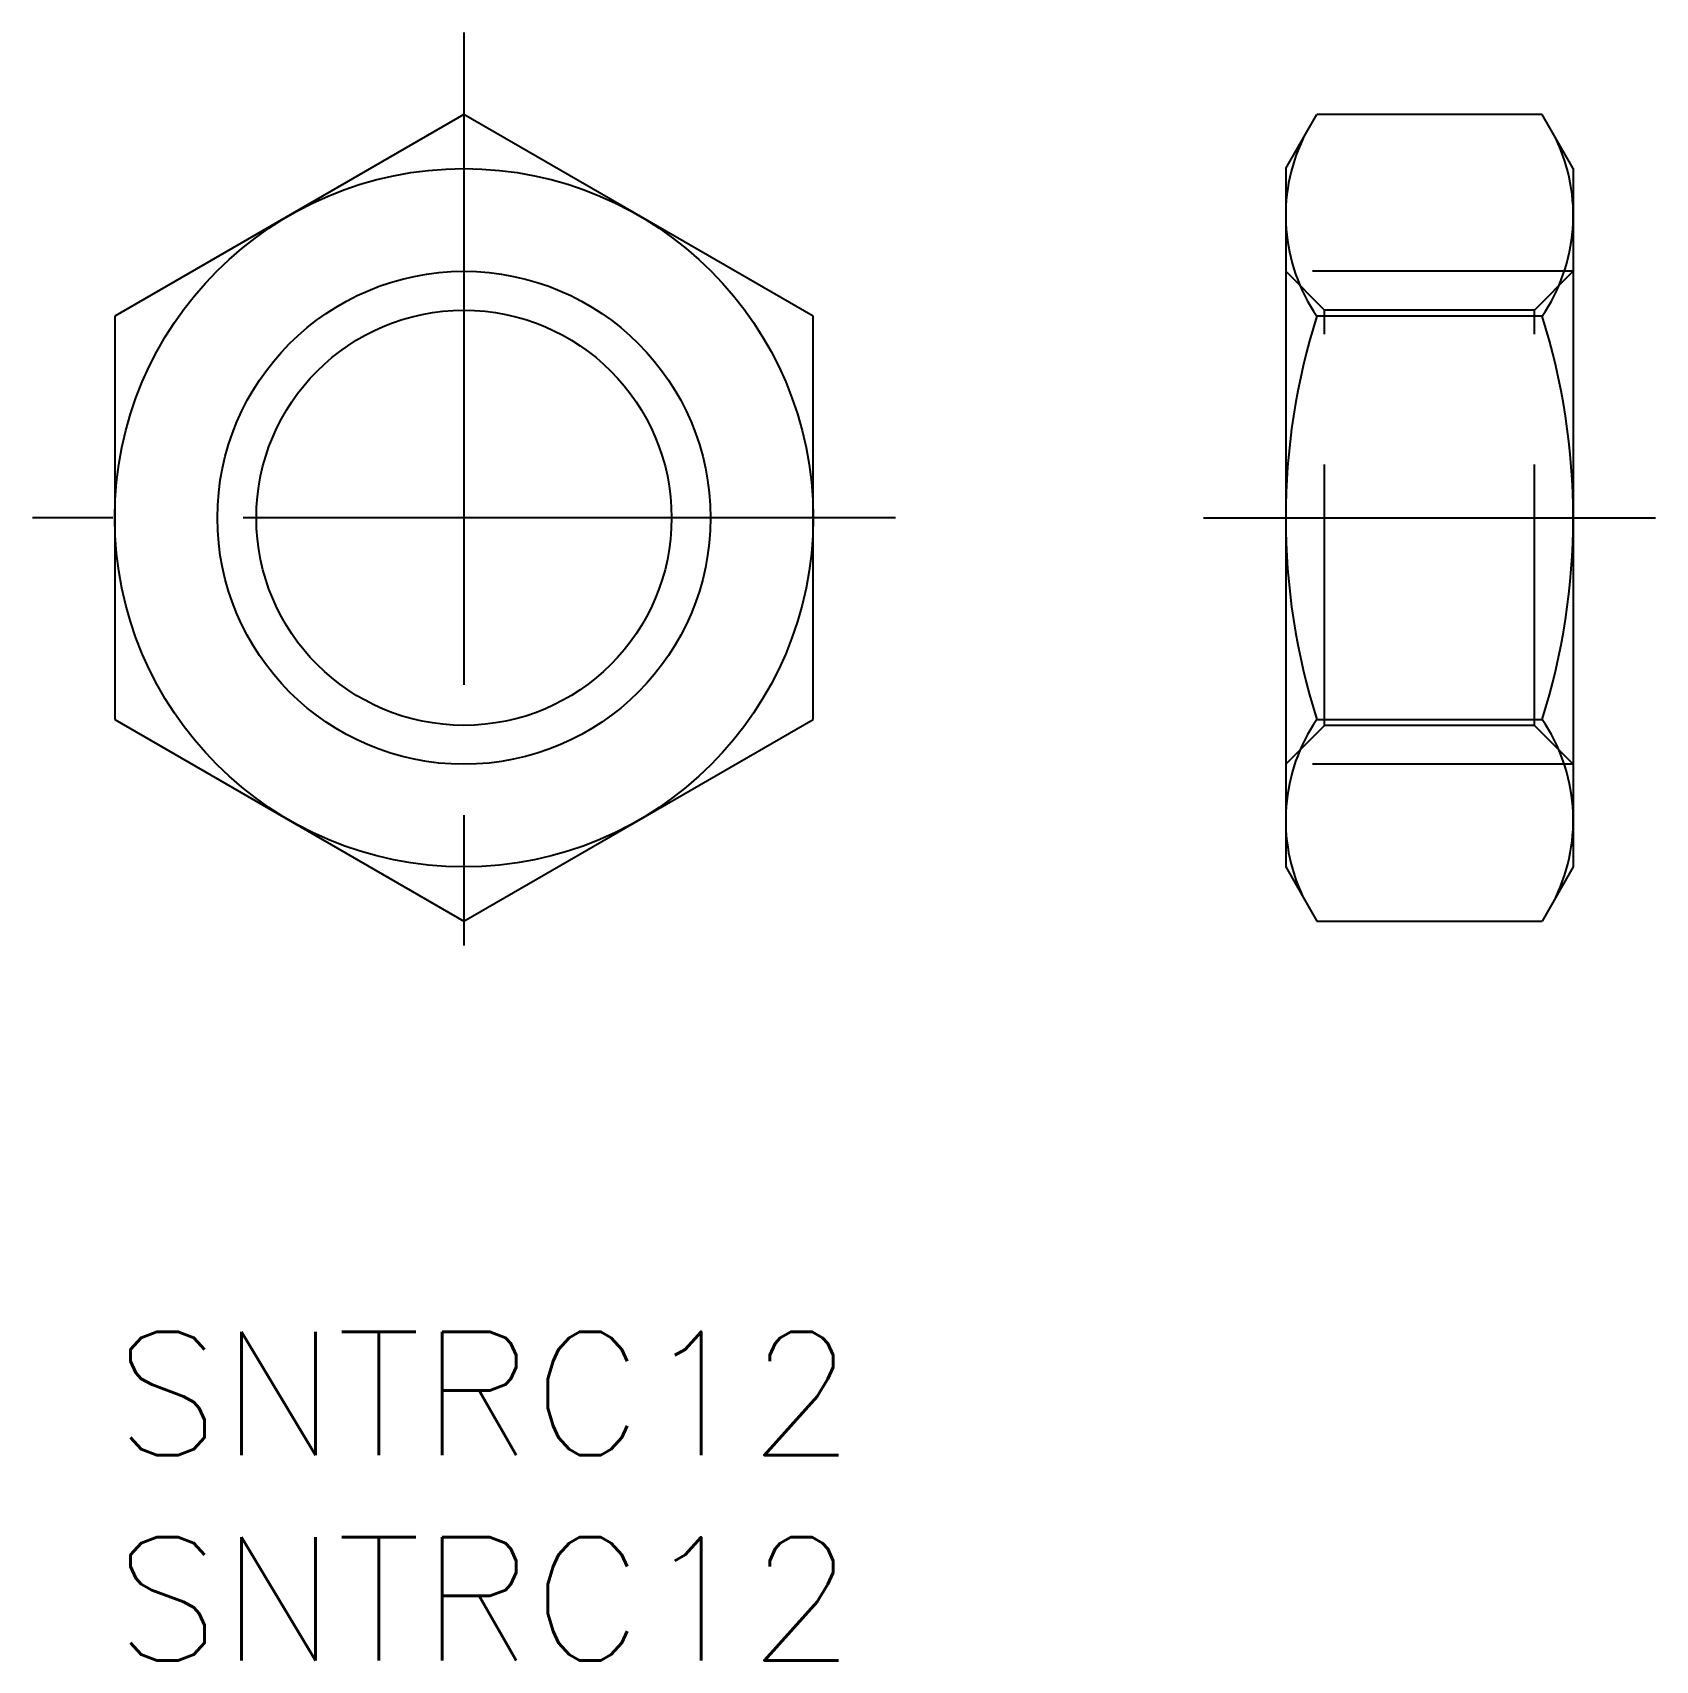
# Model space of a CAD drawing. Extents: x -2 to 37.5, y -8 to 31.6.
import ezdxf

# ---------------------------------------------------------------- set-up
doc = ezdxf.new("R2010")
doc.units = 0
doc.header["$LTSCALE"] = 0.5
doc.linetypes.add('CENTER', pattern=[50.8, 31.75, -6.35, 6.35, -6.35])
doc.linetypes.add('DASHED', pattern=[19.05, 12.7, -6.35])
for name, color, linetype in [('MSM_CENTER', 1, 'CENTER'), ('MSM_CONTINUOUS', 7, 'CONTINUOUS'), ('MSM_DASHED', 4, 'DASHED'), ('MSM_NARROW', 5, 'CONTINUOUS'), ('MSM_PART_NUMBER', 7, 'CONTINUOUS')]:
    doc.layers.add(name, color=color, linetype=linetype)
doc.styles.get("Standard").update_dxf_attribs({"font": 'txt.shx', "height": 3, "bigfont": 'bigfont.shx'})

# ---------------------------------------------------------------- blocks, each defined once
blk = doc.blocks.new('*U3')
at = {"layer": 'MSM_PART_NUMBER'}
blk.add_text('SNTRC12', height=3, dxfattribs=at).set_placement((0, -3))
blk = doc.blocks.new('*U4')
at = {"layer": 'MSM_PART_NUMBER'}
blk.add_text('SNTRC12', height=3, dxfattribs=at).set_placement((0, -8))

msp = doc.modelspace()

# ---------------------------------------------------------------- linework, layer by layer
at = {"layer": 'MSM_CENTER'}
for p, q in [((8.5, 31.627), (8.5, 8.002)), ((19, 19.815), (-2, 19.815)), ((26.5, 19.815), (37.5, 19.815))]:
    msp.add_line(p, q, dxfattribs=at)
at = {"layer": 'MSM_CONTINUOUS'}
for p, q in [((8.5, 29.63), (0, 24.722)), ((17, 24.722), (8.5, 29.63)), ((28.5, 28.315), (29.259, 29.63)), ((34.741, 29.63), (29.259, 29.63)), ((35.5, 28.315), (34.741, 29.63)), ((28.5, 28.315), (28.5, 11.315)), ((35.5, 28.315), (35.5, 11.315)), ((0, 24.722), (0, 14.907)), ((17, 14.907), (17, 24.722)), ((34.741, 24.722), (29.259, 24.722)), ((0, 14.907), (8.5, 10)), ((8.5, 10), (17, 14.907)), ((29.259, 14.907), (34.741, 14.907)), ((28.5, 11.315), (29.259, 10)), ((35.5, 11.315), (34.741, 10)), ((29.259, 10), (34.741, 10))]:
    msp.add_line(p, q, dxfattribs=at)
for radius in [8.5, 5.053]:
    msp.add_circle((8.5, 19.815), radius, dxfattribs=at)
for centre, radius, start, end in [((32.845, 27.176), 4.345, 154.3842, 214.3842), ((31.155, 27.176), 4.345, 325.6158, 25.6158), ((44.741, 19.815), 16.241, 162.412, 197.588), ((19.259, 19.815), 16.241, 342.412, 17.588), ((32.845, 12.454), 4.345, 145.6158, 205.6158), ((31.155, 12.454), 4.345, 334.3842, 34.3842)]:
    msp.add_arc(centre, radius, start, end, dxfattribs=at)
at = {"layer": 'MSM_DASHED'}
for p, q in [((28.5, 25.815), (29.447, 24.868)), ((35.5, 25.815), (28.5, 25.815)), ((35.5, 25.815), (34.553, 24.868)), ((29.447, 14.762), (29.447, 24.868)), ((34.553, 24.868), (29.447, 24.868)), ((34.553, 14.762), (34.553, 24.868)), ((28.5, 13.815), (29.447, 14.762)), ((34.553, 14.762), (29.447, 14.762)), ((35.5, 13.815), (34.553, 14.762)), ((35.5, 13.815), (28.5, 13.815))]:
    msp.add_line(p, q, dxfattribs=at)
at = {"layer": 'MSM_NARROW'}
msp.add_circle((8.5, 19.815), 6, dxfattribs=at)

# ---------------------------------------------------------------- block references
at = {"layer": 'MSM_CONTINUOUS'}
for name in ['*U3', '*U4']:
    msp.add_blockref(name, (0, 0), dxfattribs=at)

doc.saveas('drawing.dxf')
